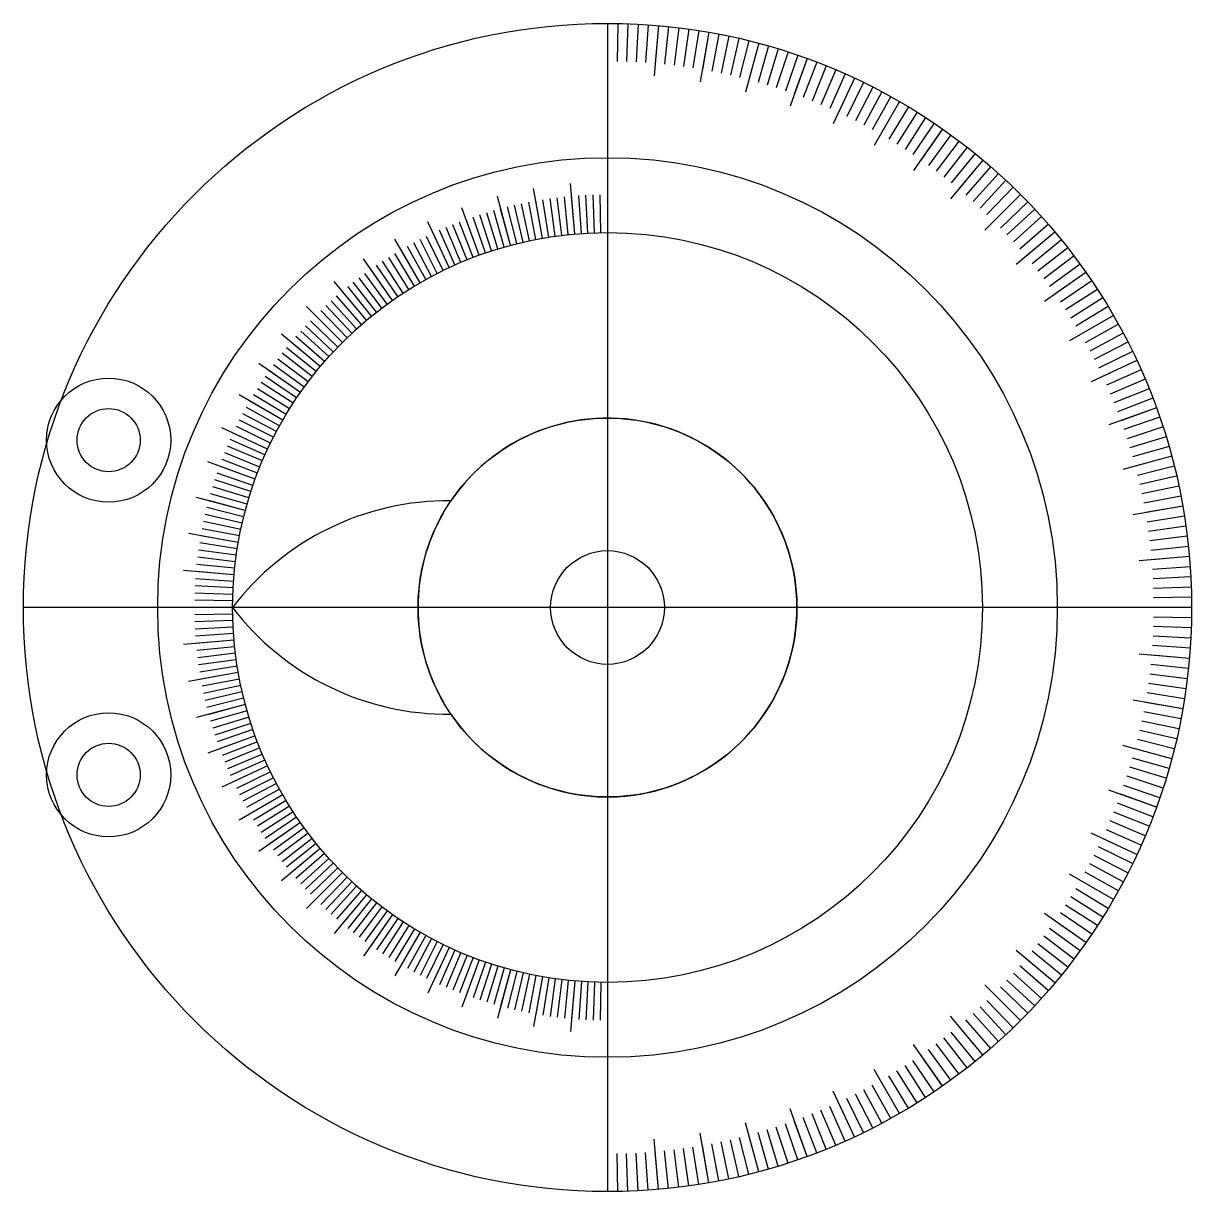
# Model space of a CAD drawing. Header units: millimetres. Extents: x -46.3 to 46.3, y -46.3 to 46.2.
import ezdxf

# ---------------------------------------------------------------- set-up
doc = ezdxf.new("R2010")
doc.units = ezdxf.units.MM
doc.header["$MEASUREMENT"] = 0

# ---------------------------------------------------------------- blocks, each defined once
blk = doc.blocks.new('*U15')
at = {"linetype": 'Continuous'}
blk.add_line((1.5, 0), (-1.5, 0), dxfattribs=at)
blk = doc.blocks.new('*U16')
at = {"color": 0, "linetype": 'ByBlock', "lineweight": -2, "transparency": 16777216}
for p, rotation in [((-31.719, 24.743), 88.99999999995282), ((-30.938, 24.723), 87.99999999995366), ((-30.158, 24.689), 86.99999999995485), ((-29.378, 24.641), 85.9999999999553), ((-28.6, 24.58), 84.99999999995576), ((-27.822, 24.505), 83.99999999995661), ((-27.046, 24.417), 82.99999999995744), ((-26.272, 24.315), 81.99999999995791), ((-25.5, 24.199), 80.99999999995799), ((-24.729, 24.07), 79.99999999995883), ((-23.961, 23.928), 78.99999999995966), ((-23.196, 23.772), 77.99999999996048), ((-22.433, 23.603), 76.99999999996058), ((-21.674, 23.421), 75.9999999999614), ((-20.918, 23.225), 74.99999999996187), ((-20.165, 23.017), 73.9999999999627), ((-19.416, 22.795), 72.9999999999639), ((-18.671, 22.56), 71.99999999996473), ((-17.931, 22.312), 70.9999999999652), ((-17.195, 22.051), 69.99999999996602), ((-16.463, 21.778), 68.99999999996648), ((-15.736, 21.492), 67.99999999996696), ((-15.015, 21.193), 66.99999999996778), ((-14.299, 20.881), 65.99999999996861), ((-13.588, 20.557), 64.99999999996908), ((-12.883, 20.221), 63.99999999996918), ((-12.184, 19.873), 62.99999999997002), ((-11.491, 19.512), 61.99999999997048), ((-10.805, 19.139), 60.99999999997058), ((-10.125, 18.755), 59.99999999997141), ((-9.452, 18.358), 58.99999999997188), ((-8.786, 17.95), 57.99999999997234), ((-8.127, 17.531), 56.99999999997207), ((-7.476, 17.1), 55.9999999999718), ((-6.832, 16.657), 54.99999999997154), ((-6.197, 16.204), 53.99999999997237), ((-5.569, 15.739), 52.99999999997321), ((-4.949, 15.264), 51.9999999999733), ((-4.338, 14.777), 50.99999999997341), ((-3.735, 14.281), 49.99999999997424), ((-3.141, 13.773), 48.99999999997506), ((-2.556, 13.256), 47.99999999997589), ((-1.981, 12.728), 46.99999999997672), ((-1.414, 12.191), 45.99999999997718), ((-0.857, 11.643), 44.99999999997764), ((-0.31, 11.086), 43.99999999997848), ((0.228, 10.519), 42.9999999999793), ((0.756, 9.944), 41.99999999998013), ((1.273, 9.359), 40.99999999998023), ((1.78, 8.765), 39.99999999998071), ((2.277, 8.162), 38.99999999998081), ((2.763, 7.551), 37.99999999998163), ((3.239, 6.931), 36.99999999998246), ((3.704, 6.303), 35.99999999998329), ((4.157, 5.668), 34.99999999998412), ((4.599, 5.024), 33.99999999998422), ((5.031, 4.373), 32.99999999998433), ((5.45, 3.714), 31.99999999998442), ((5.858, 3.048), 30.99999999998452), ((6.255, 2.375), 29.99999999998535), ((6.639, 1.695), 28.99999999998655), ((7.012, 1.009), 27.99999999998773), ((7.373, 0.316), 26.99999999998893), ((7.721, -0.383), 25.99999999998973), ((8.057, -1.088), 24.99999999998986), ((8.381, -1.798), 23.99999999998996), ((8.693, -2.515), 22.99999999999078), ((8.991, -3.236), 21.99999999999125), ((9.278, -3.963), 20.99999999999136), ((9.551, -4.695), 19.99999999999183), ((9.812, -5.431), 18.99999999999228), ((10.06, -6.171), 17.99999999999348), ((10.295, -6.916), 16.99999999999431), ((10.516, -7.665), 15.99999999999515), ((10.725, -8.418), 14.99999999999596), ((10.921, -9.174), 13.99999999999603), ((11.103, -9.933), 12.99999999999618), ((11.272, -10.696), 11.99999999999699), ((11.428, -11.461), 10.99999999999783), ((11.57, -12.229), 9.999999999998293), ((11.699, -12.999), 8.9999999999984), ((11.814, -13.772), 7.999999999998473), ((11.916, -14.546), 6.999999999998614), ((12.005, -15.322), 5.999999999998687), ((12.08, -16.1), 4.999999999998824), ((12.141, -16.878), 3.999999999999585), ((12.189, -17.658), 3.000000000000409), ((12.223, -18.438), 1.999999999999947), ((12.243, -19.219), 0.9999999999999002)]:
    blk.add_blockref('*U15', p, dxfattribs=dict(at, rotation=rotation))
blk.add_blockref('*U15', (12.25, -20), dxfattribs=at)
blk = doc.blocks.new('*U17')
at = {"linetype": 'Continuous'}
blk.add_line((2, 0), (-2, 0), dxfattribs=at)
blk = doc.blocks.new('*U18')
at = {"color": 0, "linetype": 'ByBlock', "lineweight": -2, "transparency": 16777216}
for p, rotation in [((-28.643, 24.082), 84.99999999999879), ((-24.816, 23.578), 79.99999999999886), ((-21.047, 22.742), 74.99999999999895), ((-17.366, 21.581), 69.99999999999903), ((-13.799, 20.104), 64.99999999999903), ((-10.375, 18.322), 59.99999999999905), ((-7.119, 16.248), 54.99999999999905), ((-4.057, 13.898), 49.99999999999913), ((-1.211, 11.29), 44.99999999999913), ((1.397, 8.443), 39.99999999999923), ((3.747, 5.381), 34.99999999999935), ((5.822, 2.125), 29.99999999999945), ((7.604, -1.299), 24.99999999999952), ((9.081, -4.866), 19.99999999999968), ((10.242, -8.547), 14.99999999999982), ((11.078, -12.316), 9.999999999999902), ((11.582, -16.143), 4.999999999999992)]:
    blk.add_blockref('*U17', p, dxfattribs=dict(at, rotation=rotation))
blk.add_blockref('*U17', (11.75, -20), dxfattribs=at)
blk = doc.blocks.new('*U22')
at = {"linetype": 'Continuous'}
blk.add_line((1.5, 0), (-1.5, 0), dxfattribs=at)
blk = doc.blocks.new('*U23')
at = {"color": 0, "linetype": 'ByBlock', "lineweight": -2, "transparency": 16777216}
for p, rotation in [((-31.719, 24.743), 88.99999999995282), ((-30.938, 24.723), 87.99999999995366), ((-30.158, 24.689), 86.99999999995485), ((-29.378, 24.641), 85.9999999999553), ((-28.6, 24.58), 84.99999999995576), ((-27.822, 24.505), 83.99999999995661), ((-27.046, 24.417), 82.99999999995744), ((-26.272, 24.315), 81.99999999995791), ((-25.5, 24.199), 80.99999999995799), ((-24.729, 24.07), 79.99999999995883), ((-23.961, 23.928), 78.99999999995966), ((-23.196, 23.772), 77.99999999996048), ((-22.433, 23.603), 76.99999999996058), ((-21.674, 23.421), 75.9999999999614), ((-20.918, 23.225), 74.99999999996187), ((-20.165, 23.017), 73.9999999999627), ((-19.416, 22.795), 72.9999999999639), ((-18.671, 22.56), 71.99999999996473), ((-17.931, 22.312), 70.9999999999652), ((-17.195, 22.051), 69.99999999996602), ((-16.463, 21.778), 68.99999999996648), ((-15.736, 21.492), 67.99999999996696), ((-15.015, 21.193), 66.99999999996778), ((-14.299, 20.881), 65.99999999996861), ((-13.588, 20.557), 64.99999999996908), ((-12.883, 20.221), 63.99999999996918), ((-12.184, 19.873), 62.99999999997002), ((-11.491, 19.512), 61.99999999997048), ((-10.805, 19.139), 60.99999999997058), ((-10.125, 18.755), 59.99999999997141), ((-9.452, 18.358), 58.99999999997188), ((-8.786, 17.95), 57.99999999997234), ((-8.127, 17.531), 56.99999999997207), ((-7.476, 17.1), 55.9999999999718), ((-6.832, 16.657), 54.99999999997154), ((-6.197, 16.204), 53.99999999997237), ((-5.569, 15.739), 52.99999999997321), ((-4.949, 15.264), 51.9999999999733), ((-4.338, 14.777), 50.99999999997341), ((-3.735, 14.281), 49.99999999997424), ((-3.141, 13.773), 48.99999999997506), ((-2.556, 13.256), 47.99999999997589), ((-1.981, 12.728), 46.99999999997672), ((-1.414, 12.191), 45.99999999997718), ((-0.857, 11.643), 44.99999999997764), ((-0.31, 11.086), 43.99999999997848), ((0.228, 10.519), 42.9999999999793), ((0.756, 9.944), 41.99999999998013), ((1.273, 9.359), 40.99999999998023), ((1.78, 8.765), 39.99999999998071), ((2.277, 8.162), 38.99999999998081), ((2.763, 7.551), 37.99999999998163), ((3.239, 6.931), 36.99999999998246), ((3.704, 6.303), 35.99999999998329), ((4.157, 5.668), 34.99999999998412), ((4.599, 5.024), 33.99999999998422), ((5.031, 4.373), 32.99999999998433), ((5.45, 3.714), 31.99999999998442), ((5.858, 3.048), 30.99999999998452), ((6.255, 2.375), 29.99999999998535), ((6.639, 1.695), 28.99999999998655), ((7.012, 1.009), 27.99999999998773), ((7.373, 0.316), 26.99999999998893), ((7.721, -0.383), 25.99999999998973), ((8.057, -1.088), 24.99999999998986), ((8.381, -1.798), 23.99999999998996), ((8.693, -2.515), 22.99999999999078), ((8.991, -3.236), 21.99999999999125), ((9.278, -3.963), 20.99999999999136), ((9.551, -4.695), 19.99999999999183), ((9.812, -5.431), 18.99999999999228), ((10.06, -6.171), 17.99999999999348), ((10.295, -6.916), 16.99999999999431), ((10.516, -7.665), 15.99999999999515), ((10.725, -8.418), 14.99999999999596), ((10.921, -9.174), 13.99999999999603), ((11.103, -9.933), 12.99999999999618), ((11.272, -10.696), 11.99999999999699), ((11.428, -11.461), 10.99999999999783), ((11.57, -12.229), 9.999999999998293), ((11.699, -12.999), 8.9999999999984), ((11.814, -13.772), 7.999999999998473), ((11.916, -14.546), 6.999999999998614), ((12.005, -15.322), 5.999999999998687), ((12.08, -16.1), 4.999999999998824), ((12.141, -16.878), 3.999999999999585), ((12.189, -17.658), 3.000000000000409), ((12.223, -18.438), 1.999999999999947), ((12.243, -19.219), 0.9999999999999002)]:
    blk.add_blockref('*U22', p, dxfattribs=dict(at, rotation=rotation))
blk.add_blockref('*U22', (12.25, -20), dxfattribs=at)
blk = doc.blocks.new('*U19')
at = {"linetype": 'Continuous'}
blk.add_line((2, 0), (-2, 0), dxfattribs=at)
blk = doc.blocks.new('*U21')
at = {"color": 0, "linetype": 'ByBlock', "lineweight": -2, "transparency": 16777216}
for p, rotation in [((-28.643, 24.082), 84.99999999999879), ((-24.816, 23.578), 79.99999999999886), ((-21.047, 22.742), 74.99999999999895), ((-17.366, 21.581), 69.99999999999903), ((-13.799, 20.104), 64.99999999999903), ((-10.375, 18.322), 59.99999999999905), ((-7.119, 16.248), 54.99999999999905), ((-4.057, 13.898), 49.99999999999913), ((-1.211, 11.29), 44.99999999999913), ((1.397, 8.443), 39.99999999999923), ((3.747, 5.381), 34.99999999999935), ((5.822, 2.125), 29.99999999999945), ((7.604, -1.299), 24.99999999999952), ((9.081, -4.866), 19.99999999999968), ((10.242, -8.547), 14.99999999999982), ((11.078, -12.316), 9.999999999999902), ((11.582, -16.143), 4.999999999999992)]:
    blk.add_blockref('*U19', p, dxfattribs=dict(at, rotation=rotation))
blk.add_blockref('*U19', (11.75, -20), dxfattribs=at)
blk = doc.blocks.new('*U24')
at = {"linetype": 'Continuous'}
blk.add_line((1.5, 0), (-1.5, 0), dxfattribs=at)
blk = doc.blocks.new('*U25')
at = {"color": 0, "linetype": 'ByBlock', "lineweight": -2, "transparency": 16777216}
blk.add_blockref('*U24', (-63.689, -20), dxfattribs=at)
for p, rotation in [((-63.684, -20.544), 0.9999999999991713), ((-63.67, -21.088), 1.999999999998489), ((-63.646, -21.632), 2.9999999999981), ((-63.613, -22.176), 3.999999999997852), ((-63.57, -22.718), 4.999999999997292), ((-63.518, -23.26), 5.999999999996862), ((-63.457, -23.801), 6.999999999996372), ((-63.386, -24.341), 7.999999999995913), ((-63.305, -24.879), 8.999999999995145), ((-63.215, -25.416), 9.999999999994298), ((-63.116, -25.951), 10.99999999999349), ((-63.008, -26.485), 11.99999999999261), ((-62.89, -27.016), 12.9999999999918), ((-62.763, -27.545), 13.99999999999098), ((-62.626, -28.072), 14.99999999999014), ((-62.481, -28.597), 15.99999999998968), ((-62.326, -29.119), 16.99999999998924), ((-62.163, -29.638), 17.9999999999884), ((-61.99, -30.154), 18.99999999998829), ((-61.808, -30.667), 19.99999999998783), ((-61.618, -31.177), 20.99999999998699), ((-61.418, -31.684), 21.99999999998618), ((-61.21, -32.186), 22.99999999998571), ((-60.993, -32.686), 23.99999999998488), ((-60.767, -33.181), 24.99999999998369), ((-60.533, -33.672), 25.99999999998284), ((-60.29, -34.159), 26.99999999998202), ((-60.038, -34.642), 27.9999999999812), ((-59.779, -35.121), 28.99999999998074), ((-59.511, -35.594), 29.99999999997991), ((-59.234, -36.063), 30.99999999997907), ((-58.95, -36.528), 31.99999999997824), ((-58.657, -36.987), 32.99999999997743), ((-58.357, -37.441), 33.99999999997731), ((-58.049, -37.889), 34.99999999997722), ((-57.732, -38.332), 35.99999999997639), ((-57.409, -38.77), 36.99999999997557), ((-57.077, -39.202), 37.99999999997545), ((-56.738, -39.628), 38.99999999997463), ((-56.392, -40.048), 39.99999999997379), ((-56.039, -40.462), 40.99999999997333), ((-55.678, -40.869), 41.99999999997324), ((-55.31, -41.271), 42.99999999997314), ((-54.936, -41.666), 43.99999999997231), ((-54.554, -42.054), 44.99999999997186), ((-54.166, -42.435), 45.99999999997137), ((-53.771, -42.81), 46.99999999997092), ((-53.37, -43.178), 47.99999999997046), ((-52.962, -43.539), 48.99999999997035), ((-52.548, -43.892), 49.99999999997026), ((-52.128, -44.238), 50.99999999996942), ((-51.702, -44.577), 51.99999999996896), ((-51.27, -44.909), 52.99999999996814), ((-50.832, -45.232), 53.99999999996694), ((-50.389, -45.549), 54.99999999996575), ((-49.941, -45.857), 55.99999999996457), ((-49.487, -46.157), 56.99999999996372), ((-49.028, -46.45), 57.99999999996363), ((-48.564, -46.734), 58.99999999996315), ((-48.095, -47.01), 59.99999999996234), ((-47.621, -47.279), 60.99999999996187), ((-47.142, -47.538), 61.9999999999614), ((-46.66, -47.79), 62.99999999996058), ((-46.172, -48.032), 63.99999999995975), ((-45.681, -48.267), 64.99999999995893), ((-45.186, -48.493), 65.99999999995809), ((-44.687, -48.71), 66.99999999995727), ((-44.184, -48.918), 67.99999999995678), ((-43.677, -49.117), 68.99999999995632), ((-43.167, -49.308), 69.99999999995549), ((-42.654, -49.49), 70.99999999995467), ((-42.138, -49.662), 71.99999999995384), ((-41.619, -49.826), 72.99999999995337), ((-41.097, -49.981), 73.9999999999529), ((-40.572, -50.126), 74.9999999999528), ((-40.045, -50.263), 75.9999999999527), ((-39.516, -50.39), 76.99999999995188), ((-38.985, -50.507), 77.99999999995106), ((-38.451, -50.616), 78.99999999995023), ((-37.916, -50.715), 79.99999999994903), ((-37.379, -50.805), 80.99999999994819), ((-36.841, -50.885), 81.99999999994773), ((-36.301, -50.957), 82.99999999994726), ((-35.76, -51.018), 83.99999999994645), ((-35.218, -51.07), 84.99999999994562), ((-34.676, -51.113), 85.99999999994479), ((-34.132, -51.146), 86.99999999994395), ((-33.588, -51.17), 87.99999999994313), ((-33.044, -51.184), 89.00000000000003)]:
    blk.add_blockref('*U24', p, dxfattribs=dict(at, rotation=rotation))
blk = doc.blocks.new('*U26')
at = {"linetype": 'Continuous'}
blk.add_line((2, 0), (-2, 0), dxfattribs=at)
blk = doc.blocks.new('*U27')
at = {"color": 0, "linetype": 'ByBlock', "lineweight": -2, "transparency": 16777216}
blk.add_blockref('*U26', (-64.189, -20), dxfattribs=at)
for p, rotation in [((-64.068, -22.762), 4.999999999999918), ((-63.708, -25.503), 9.999999999999792), ((-63.109, -28.202), 14.99999999999955), ((-62.278, -30.838), 19.99999999999949), ((-61.22, -33.392), 24.99999999999949), ((-59.944, -35.844), 29.99999999999942), ((-58.458, -38.176), 34.99999999999935), ((-56.775, -40.369), 39.99999999999919), ((-54.908, -42.407), 44.99999999999903), ((-52.869, -44.275), 49.99999999999903), ((-50.676, -45.958), 54.99999999999903), ((-48.345, -47.443), 59.99999999999902), ((-45.892, -48.72), 64.999999999999), ((-43.338, -49.778), 69.99999999999899), ((-40.702, -50.609), 74.99999999999885), ((-38.003, -51.208), 79.99999999999869), ((-35.262, -51.568), 84.99999999999875)]:
    blk.add_blockref('*U26', p, dxfattribs=dict(at, rotation=rotation))
blk = doc.blocks.new('*U28')
at = {"linetype": 'Continuous'}
blk.add_line((1.5, 0), (-1.5, 0), dxfattribs=at)
blk = doc.blocks.new('*U30')
at = {"color": 0, "linetype": 'ByBlock', "lineweight": -2, "transparency": 16777216}
blk.add_blockref('*U28', (-63.689, -20), dxfattribs=at)
for p, rotation in [((-63.684, -20.544), 0.9999999999991713), ((-63.67, -21.088), 1.999999999998489), ((-63.646, -21.632), 2.9999999999981), ((-63.613, -22.176), 3.999999999997852), ((-63.57, -22.718), 4.999999999997292), ((-63.518, -23.26), 5.999999999996862), ((-63.457, -23.801), 6.999999999996372), ((-63.386, -24.341), 7.999999999995913), ((-63.305, -24.879), 8.999999999995145), ((-63.215, -25.416), 9.999999999994298), ((-63.116, -25.951), 10.99999999999349), ((-63.008, -26.485), 11.99999999999261), ((-62.89, -27.016), 12.9999999999918), ((-62.763, -27.545), 13.99999999999098), ((-62.626, -28.072), 14.99999999999014), ((-62.481, -28.597), 15.99999999998968), ((-62.326, -29.119), 16.99999999998924), ((-62.163, -29.638), 17.9999999999884), ((-61.99, -30.154), 18.99999999998829), ((-61.808, -30.667), 19.99999999998783), ((-61.618, -31.177), 20.99999999998699), ((-61.418, -31.684), 21.99999999998618), ((-61.21, -32.186), 22.99999999998571), ((-60.993, -32.686), 23.99999999998488), ((-60.767, -33.181), 24.99999999998369), ((-60.533, -33.672), 25.99999999998284), ((-60.29, -34.159), 26.99999999998202), ((-60.038, -34.642), 27.9999999999812), ((-59.779, -35.121), 28.99999999998074), ((-59.511, -35.594), 29.99999999997991), ((-59.234, -36.063), 30.99999999997907), ((-58.95, -36.528), 31.99999999997824), ((-58.657, -36.987), 32.99999999997743), ((-58.357, -37.441), 33.99999999997731), ((-58.049, -37.889), 34.99999999997722), ((-57.732, -38.332), 35.99999999997639), ((-57.409, -38.77), 36.99999999997557), ((-57.077, -39.202), 37.99999999997545), ((-56.738, -39.628), 38.99999999997463), ((-56.392, -40.048), 39.99999999997379), ((-56.039, -40.462), 40.99999999997333), ((-55.678, -40.869), 41.99999999997324), ((-55.31, -41.271), 42.99999999997314), ((-54.936, -41.666), 43.99999999997231), ((-54.554, -42.054), 44.99999999997186), ((-54.166, -42.435), 45.99999999997137), ((-53.771, -42.81), 46.99999999997092), ((-53.37, -43.178), 47.99999999997046), ((-52.962, -43.539), 48.99999999997035), ((-52.548, -43.892), 49.99999999997026), ((-52.128, -44.238), 50.99999999996942), ((-51.702, -44.577), 51.99999999996896), ((-51.27, -44.909), 52.99999999996814), ((-50.832, -45.232), 53.99999999996694), ((-50.389, -45.549), 54.99999999996575), ((-49.941, -45.857), 55.99999999996457), ((-49.487, -46.157), 56.99999999996372), ((-49.028, -46.45), 57.99999999996363), ((-48.564, -46.734), 58.99999999996315), ((-48.095, -47.01), 59.99999999996234), ((-47.621, -47.279), 60.99999999996187), ((-47.142, -47.538), 61.9999999999614), ((-46.66, -47.79), 62.99999999996058), ((-46.172, -48.032), 63.99999999995975), ((-45.681, -48.267), 64.99999999995893), ((-45.186, -48.493), 65.99999999995809), ((-44.687, -48.71), 66.99999999995727), ((-44.184, -48.918), 67.99999999995678), ((-43.677, -49.117), 68.99999999995632), ((-43.167, -49.308), 69.99999999995549), ((-42.654, -49.49), 70.99999999995467), ((-42.138, -49.662), 71.99999999995384), ((-41.619, -49.826), 72.99999999995337), ((-41.097, -49.981), 73.9999999999529), ((-40.572, -50.126), 74.9999999999528), ((-40.045, -50.263), 75.9999999999527), ((-39.516, -50.39), 76.99999999995188), ((-38.985, -50.507), 77.99999999995106), ((-38.451, -50.616), 78.99999999995023), ((-37.916, -50.715), 79.99999999994903), ((-37.379, -50.805), 80.99999999994819), ((-36.841, -50.885), 81.99999999994773), ((-36.301, -50.957), 82.99999999994726), ((-35.76, -51.018), 83.99999999994645), ((-35.218, -51.07), 84.99999999994562), ((-34.676, -51.113), 85.99999999994479), ((-34.132, -51.146), 86.99999999994395), ((-33.588, -51.17), 87.99999999994313), ((-33.044, -51.184), 89.00000000000003)]:
    blk.add_blockref('*U28', p, dxfattribs=dict(at, rotation=rotation))
blk = doc.blocks.new('*U31')
at = {"linetype": 'Continuous'}
blk.add_line((2, 0), (-2, 0), dxfattribs=at)
blk = doc.blocks.new('*U32')
at = {"color": 0, "linetype": 'ByBlock', "lineweight": -2, "transparency": 16777216}
blk.add_blockref('*U31', (-64.189, -20), dxfattribs=at)
for p, rotation in [((-64.068, -22.762), 4.999999999999918), ((-63.708, -25.503), 9.999999999999792), ((-63.109, -28.202), 14.99999999999955), ((-62.278, -30.838), 19.99999999999949), ((-61.22, -33.392), 24.99999999999949), ((-59.944, -35.844), 29.99999999999942), ((-58.458, -38.176), 34.99999999999935), ((-56.775, -40.369), 39.99999999999919), ((-54.908, -42.407), 44.99999999999903), ((-52.869, -44.275), 49.99999999999903), ((-50.676, -45.958), 54.99999999999903), ((-48.345, -47.443), 59.99999999999902), ((-45.892, -48.72), 64.999999999999), ((-43.338, -49.778), 69.99999999999899), ((-40.702, -50.609), 74.99999999999885), ((-38.003, -51.208), 79.99999999999869), ((-35.262, -51.568), 84.99999999999875)]:
    blk.add_blockref('*U31', p, dxfattribs=dict(at, rotation=rotation))

msp = doc.modelspace()

# ---------------------------------------------------------------- linework, layer by layer
at = {"linetype": 'Continuous'}
for p, q in [((0, 46.25), (0, 0)), ((0, 0), (-46.25, 0)), ((46.25, 0), (0, 0)), ((0, 0), (0, -46.25))]:
    msp.add_line(p, q, dxfattribs=at)
for centre, radius in [((0, 0), 46.25), ((0, 0), 46.25), ((-39.5, 13.25), 4.915), ((-39.5, 13.25), 4.915), ((-39.5, 13.25), 2.5), ((0, 0), 15), ((0, 0), 4.5), ((0, 0), 4.5), ((0, 0), 4.5), ((-39.5, -13.25), 4.915), ((-39.5, -13.25), 4.915), ((-39.5, -13.25), 2.5)]:
    msp.add_circle(centre, radius)
for radius in [35.616, 29.689]:
    msp.add_circle((0, 0), radius, dxfattribs=at)
for centre, radius, start, end in [((0, 0), 15, 214.28079, 145.71921), ((0, 0), 15, 214.28079, 145.71921), ((-12.603, -13.05), 21.5, 89.44441, 142.62793), ((0, 0), 15, 150.24024, 209.75976), ((-12.603, 13.05), 21.5, 217.37207, 270.55559)]:
    msp.add_arc(centre, radius, start, end)
for points in [[(-13.022, 7.445), (-12.827, 7.786), (-12.617, 8.121), (-12.394, 8.449)], [(-12.394, -8.449), (-12.617, -8.121), (-12.826, -7.786), (-13.022, -7.445)]]:
    msp.add_open_spline(points, degree=3)
msp.add_open_spline([(-5.5, -13.955), (-5.444, -13.978), (-5.359, -14.013), (-4.796, -14.216), (-4.374, -14.357), (-3.405, -14.617), (-2.79, -14.754), (-1.437, -14.947), (-0.697, -15), (0.697, -15), (1.437, -14.947), (2.79, -14.754), (3.405, -14.617), (4.374, -14.357), (4.796, -14.216), (5.359, -14.013), (5.444, -13.978), (5.472, -13.967)], degree=3, knots=[0, 0, 0, 0, 0.209382, 0.209382, 0.418765, 0.418765, 0.628001, 0.628001, 0.837238, 0.837238, 1.046474, 1.046474, 1.255711, 1.255711, 1.465093, 1.465093, 1.674476, 1.674476, 1.674476, 1.674476])

# ---------------------------------------------------------------- block references
for name in ['*U16', '*U18', '*U27', '*U25']:
    msp.add_blockref(name, (32.5, 20), dxfattribs=at)
at = {"linetype": 'Continuous', "xscale": -1}
for name, rotation in [('*U32', 180), ('*U30', 180), ('*U23', 180.0000000648203), ('*U21', 180.0000000648203)]:
    msp.add_blockref(name, (32.5, -20), dxfattribs=dict(at, rotation=rotation))

doc.saveas('drawing.dxf')
